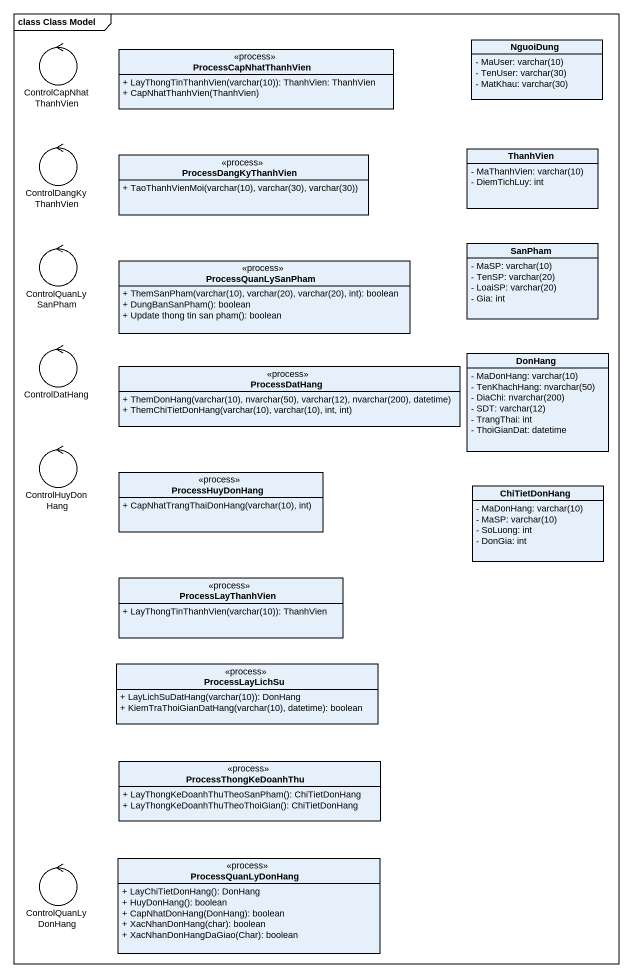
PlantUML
@startuml
mainframe class Class Model
allowmixing
hide circle
hide empty members
skinparam classAttributeIconSize 0
control ControlCapNhatThanhVien
class ProcessCapNhatThanhVien <<process>> {
  + LayThongTinThanhVien(varchar(10)): ThanhVien: ThanhVien
  + CapNhatThanhVien(ThanhVien)
}
class NguoiDung {
  {field} - MaUser: varchar(10)
  {field} - TenUser: varchar(30)
  {field} - MatKhau: varchar(30)
}
control ControlDangKyThanhVien
class ProcessDangKyThanhVien <<process>> {
  + TaoThanhVienMoi(varchar(10), varchar(30), varchar(30))
}
class ThanhVien {
  {field} - MaThanhVien: varchar(10)
  - DiemTichLuy: int
}
control ControlQuanLySanPham
class SanPham {
  {field} - MaSP: varchar(10)
  {field} - TenSP: varchar(20)
  {field} - LoaiSP: varchar(20)
  - Gia: int
}
class ProcessQuanLySanPham <<process>> {
  + ThemSanPham(varchar(10), varchar(20), varchar(20), int): boolean
  + DungBanSanPham(): boolean
  + Update thong tin san pham(): boolean
}
control ControlDatHang
class ProcessDatHang <<process>> {
  + ThemDonHang(varchar(10), nvarchar(50), varchar(12), nvarchar(200), datetime)
  + ThemChiTietDonHang(varchar(10), varchar(10), int, int)
}
class DonHang {
  {field} - MaDonHang: varchar(10)
  {field} - TenKhachHang: nvarchar(50)
  {field} - DiaChi: nvarchar(200)
  {field} - SDT: varchar(12)
  - TrangThai: int
  - ThoiGianDat: datetime
}
control ControlHuyDonHang
class ProcessHuyDonHang <<process>> {
  + CapNhatTrangThaiDonHang(varchar(10), int)
}
class ChiTietDonHang {
  {field} - MaDonHang: varchar(10)
  {field} - MaSP: varchar(10)
  - SoLuong: int
  - DonGia: int
}
class ProcessLayThanhVien <<process>> {
  + LayThongTinThanhVien(varchar(10)): ThanhVien
}
class ProcessLayLichSu <<process>> {
  + LayLichSuDatHang(varchar(10)): DonHang
  + KiemTraThoiGianDatHang(varchar(10), datetime): boolean
}
class ProcessThongKeDoanhThu <<process>> {
  + LayThongKeDoanhThuTheoSanPham(): ChiTietDonHang
  + LayThongKeDoanhThuTheoThoiGian(): ChiTietDonHang
}
control ControlQuanLyDonHang
class ProcessQuanLyDonHang <<process>> {
  + LayChiTietDonHang(): DonHang
  + HuyDonHang(): boolean
  + CapNhatDonHang(DonHang): boolean
  + XacNhanDonHang(char): boolean
  + XacNhanDonHangDaGiao(Char): boolean
}
@enduml
